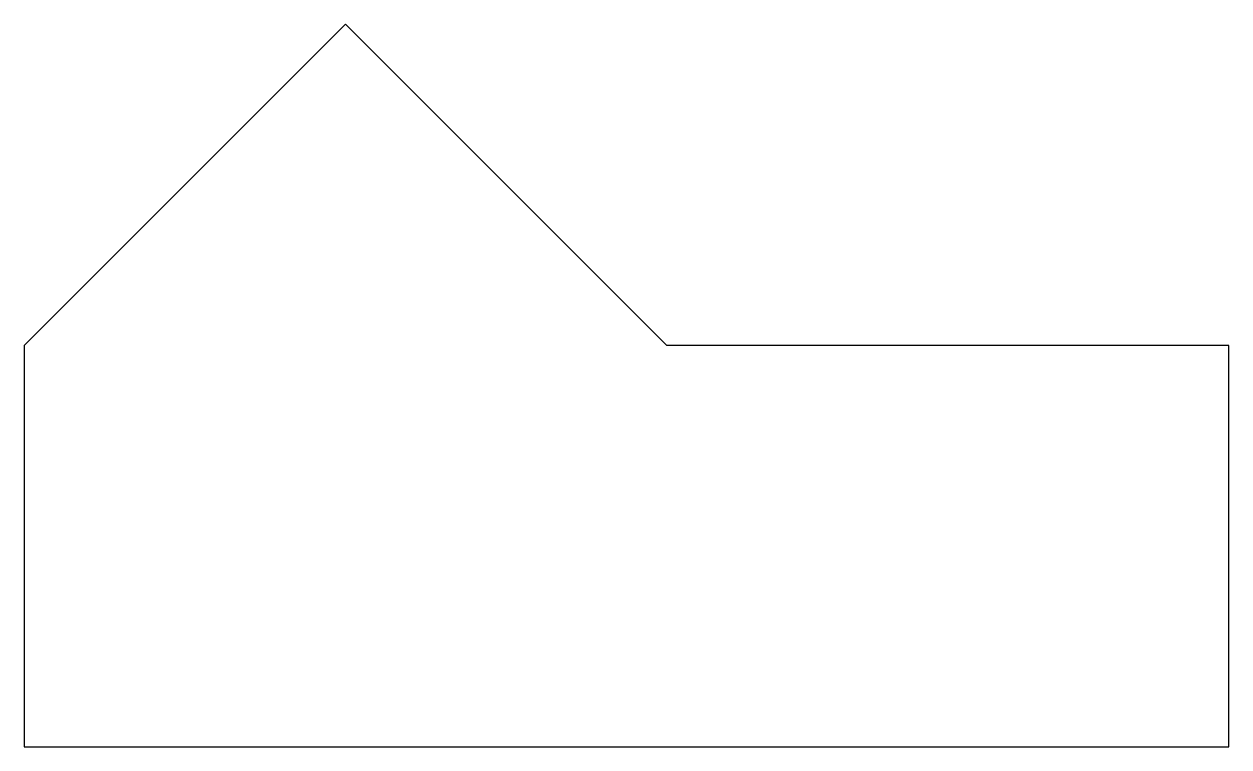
# Model space of a CAD drawing. Header units: millimetres. Extents: x 658 to 2158, y 515 to 1415.
import ezdxf

# ---------------------------------------------------------------- set-up
doc = ezdxf.new("R2010")
doc.units = ezdxf.units.MM
doc.header["$MEASUREMENT"] = 0
doc.layers.add('margini', color=7, linetype='Continuous')

msp = doc.modelspace()

# ---------------------------------------------------------------- linework, layer by layer
at = {"layer": 'margini'}
msp.add_lwpolyline([(2158.2, 1014.5), (1458.2, 1014.5), (1058.2, 1414.5), (658.2, 1014.5), (658.2, 514.5), (2158.2, 514.5)], close=True, dxfattribs=at)

doc.saveas('drawing.dxf')
